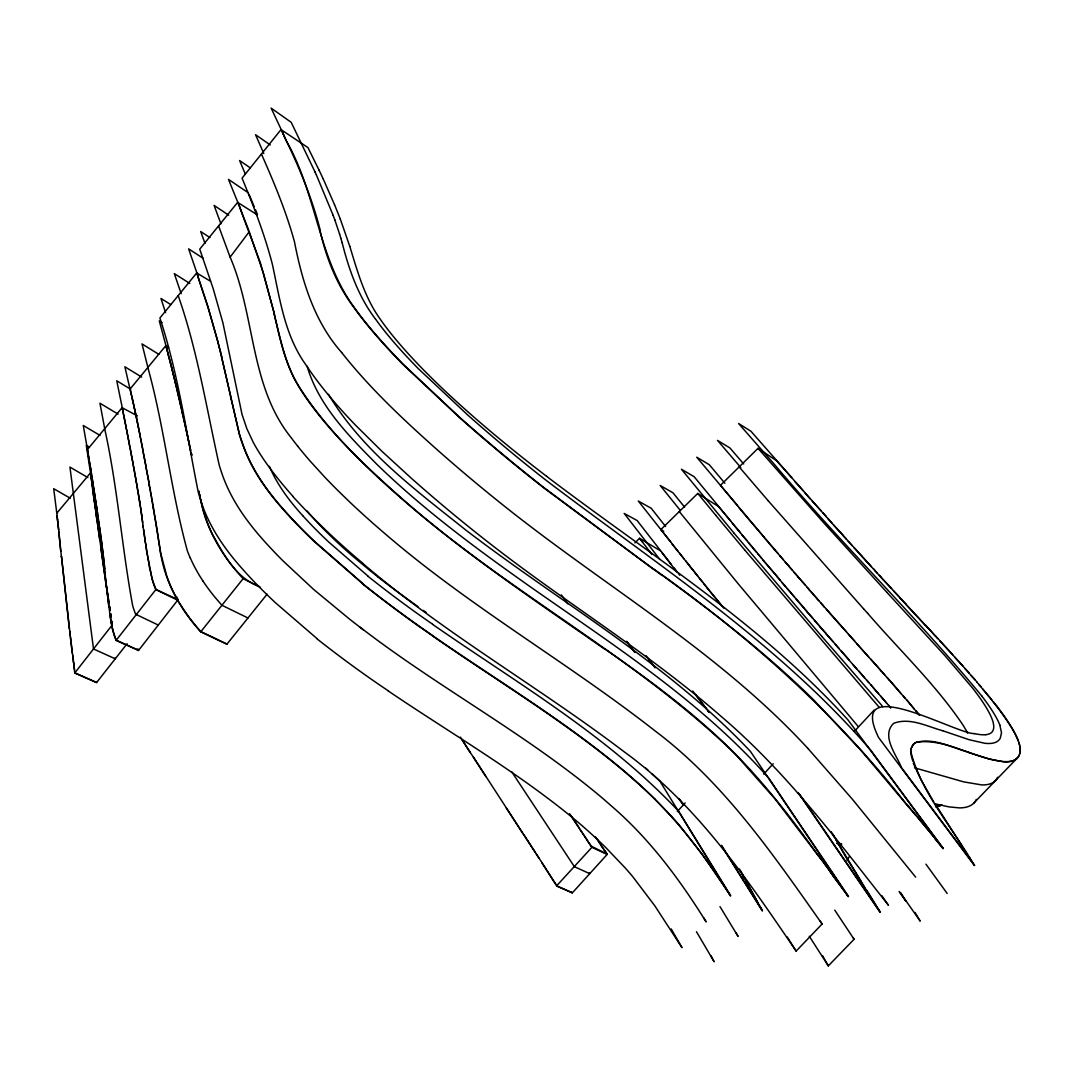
<?xml version="1.0" encoding="UTF-8"?>
<svg xmlns="http://www.w3.org/2000/svg" width="1074" height="1074" viewBox="0 0 1074 1074"><rect width="100%" height="100%" fill="white"/><g stroke="black" fill="none" stroke-linecap="round" stroke-linejoin="round"><path stroke-width="1.5" d="M910.685 750.995C920.767 792.223 951.859 826.591 972.722 862.919M1020.112 751.035L1019.709 754.002M910.779 749.84L910.859 752.028A165.477 32.421 43.3 0 0 911.423 756.257L912.833 761.211M910.967 749.652L910.967 748.779M1019.924 753.277L1020.112 749.236M911.155 748.578L913.343 744.363M1019.548 754.163L1019.172 755.358A313.581 54.559 41.3 0 1 1003.022 761.506C973.715 758.513 946.959 738.563 917.129 742.067M849.225 856.69L847.024 860.61M911.437 747.585L912.752 745.061M1019.307 754.861L1019.011 755.532A313.581 54.586 41.3 0 1 1002.847 761.681L989.449 759.049L968.399 752.418M997.397 777.925L997.719 777.227M976.32 799.418L975.957 800.143A311.084 62.319 41.4 0 1 959.552 807.903L948.866 806.869L934.675 803.728M297.807 446.314A195.992 50.29 39.5 0 1 291.135 437.642C249.638 386.076 255.464 315.89 230.131 257.142L249.249 231.729L242.321 214.021M127.081 643.742L96.66 682.46L74.871 672.834L112.287 624.893M147.823 556.882L151.958 578.644A153.877 53.096 38.7 0 0 155.824 589.613L116.247 640.225L138.533 650.455L177.868 599.923M260.445 587.344L243.127 578.671L200.892 631.633L227.017 644.051L267.09 594.191M319.085 170.216L307.996 147.635L281.012 129.605L242.053 178.177C253.733 206.396 264.835 234.978 272.447 264.607C279.965 299.579 284.852 336.457 306.802 366.1A213.498 49.498 39.6 0 0 325.113 390.936A208.651 48.451 39.6 0 0 346.378 415.49A201.993 47.001 39.6 0 0 355.44 425.089L381.888 451.268L410.738 477.702A344.298 75.744 39.9 0 0 490.778 544.236C566.562 603.306 649.179 653.354 721.58 716.788C785.792 771.454 836.525 839.358 888.44 905.248L881.767 895.582M210.531 281.267L196.703 272.971L159.892 317.998C178.512 374.678 186.567 433.896 198.247 492.12A470.533 137.257 41.2 0 0 199.965 497.947C207.765 524.461 223.553 547.78 241.784 568.227A178.794 54.935 39.1 0 0 266.54 594.217A191.024 58.412 39.1 0 0 275.548 602.836L317.38 638.909M168.605 347.291L165.799 345.694L130.142 388.949L131.283 393.903M89.061 446.959L86.309 445.334L90.511 472.882L56.815 513.184M974.293 733.609C955.766 733.904 845.587 670.257 878.613 737.543L974.44 865.563L969.151 856.891M556.815 885.634L591.908 847.319L607.186 854.407L572.415 892.776L557.03 885.983L550.25 875.847M677.305 811.555L685.172 802.922M763.681 774.139L773.199 763.775M854.421 731.3L874.142 710.115M362.421 563.125C444.287 633.378 538.638 686.702 624.289 751.881C696.355 804.158 746.833 878.451 796.143 951.108L822.107 924.016L820.281 921.224M973.581 803.325L1017.467 757.841M809.286 936.246L828.309 965.888L854.072 939.267L853.36 938.032M737.543 505.679L720.479 485.3L758.029 448.341L776.65 460.773L803.567 491.033M670.7 541.954L660.926 529.536L697.778 493.422L718.479 506.512L740.456 532.785M634.882 542.88L639.58 538.289L660.443 550.787M913.155 744.551L914.726 743.181M913.813 743.933L915.531 742.684M915.343 742.872L916.391 742.241M942.019 804.976L936.421 806.775M916.203 742.443C933.91 737.422 951.752 747.652 968.573 752.243M941.227 805.352L935.521 806.735M985.784 734.656L986.603 734.562A220.371 38.127 41.6 0 0 992.765 731.045L993.249 729.864A188.836 32.636 41.7 0 0 993.692 727.877A178.834 30.878 41.7 0 0 993.692 725.527L993.584 724.668A165.987 28.622 41.8 0 0 992.994 721.862A156.012 26.863 41.8 0 0 991.477 717.58A155.341 26.743 41.8 0 0 988.416 711.324A157.14 27.065 41.8 0 0 983.126 702.624L982.079 701.054A154.038 26.501 41.8 0 0 978.683 696.194L976.212 692.837A147.125 25.266 41.9 0 0 972.212 687.615L944.677 655.395L886.815 592.257M742.778 877.337L744.577 877.686M914.511 767.803L963.714 781.872L981.663 784.906A312.359 58.493 41.4 0 0 997.37 777.912M838.311 843.184L840.177 843.654M942.663 730.723C927.104 726.467 909.772 717.056 893.595 723.366C880.828 735.824 896.535 754.982 901.61 767.803L974.655 865.349M942.69 730.736L969.137 739.717L984.804 743.275A288.181 50.062 41.3 0 0 1000.256 738.227L1001.505 732.763L999.854 725.178M556.896 886.117L572.294 892.924L571.851 892.266M226.856 644.252L200.731 631.821C179.439 608.475 163.409 579.275 159.851 547.565M156.025 589.451L178.016 599.722M155.878 589.639L178.056 600.339M247.96 617.993L221.915 605.266L215.512 597.896A111.441 36.878 38.7 0 1 212.558 594.244L211.605 593.036A124.248 40.96 38.7 0 1 203.147 581.303M259.156 586.431C235.985 578.04 223.822 554.654 212.437 534.261C206.96 523.119 203.093 511.224 200.663 499.061M137.499 415.96L122.1 407.677L87.491 449.482L87.974 452.302M70.253 498.229L53.7 488.71L57.311 517.332M87.867 477.568L69.944 467.096L93.505 648.964L115.24 658.805L115.106 657.919M100.016 435.4L83.275 425.492L88.35 454.53M118.073 414.108L99.949 403.22L104.916 429.801C117.63 487.811 121.859 547.19 132.626 605.441A149.326 53.512 38.6 0 0 135.606 614.194L157.945 624.907M660.926 529.536L663.705 531.227M141.701 377.081L124.893 366.811L130.706 392.117M130.679 389.271L116.757 380.787L123 411.275M158.818 354.339L142.01 343.922L148.225 368.838C164.631 428.835 170.954 491.234 187.426 551.056A230.615 74.2 39.5 0 0 189.36 555.862L190.205 557.822M170.793 304.6L160.966 298.465L165.557 312.601M162.067 322.616L159.274 320.858L166.067 346.003M257.21 214.787L237.623 202.395L199.737 249.155L213.149 288.544L222.936 322.925L242.026 414.43L246.859 428.701L253.303 442.434A189.722 51.512 39.3 0 0 268.554 466.317A194.864 52.841 39.4 0 0 293.001 496.403M189.789 283.429L174.31 273.602L181.17 293.658M203.147 258.297L188.635 248.873L197.791 275.575M209.94 237.582L200.69 231.528L204.986 243.382M228.668 215.162L214.088 205.416L220.935 223.835M248.403 192.877L228.493 179.398L240.697 209.457M388.063 690.837C451.926 734.146 519.239 772.891 578.51 822.63A181.936 62.842 42.2 0 1 590.834 833.464L596.902 839.049A172.619 59.392 42.2 0 1 605.803 847.587L625.243 867.967A141.352 47.994 42.2 0 1 632.814 876.746L654.939 905.986L682.003 947.657L671.223 928.956M250.242 167.826L239.596 160.536L245.288 173.988M433.735 636.439C497.678 680.822 564.817 721.03 624.491 771.266A178.888 56.036 42 0 1 655.059 799.284M433.56 636.64C497.504 681.023 564.656 721.218 624.316 771.468A184.285 57.889 42 0 1 633.673 779.617C672.257 812.656 703.201 853.293 730.481 895.877L659.906 781.187L651.958 773.763M432.634 624.397C517.091 683.091 607.844 735.703 678.808 811.434L730.669 895.689L702.463 854.528L679.654 825.53A142.788 44.047 42.1 0 0 671.894 816.777L655.046 799.284M270.218 144.936L255.531 134.693L263.788 153.501M604.689 649.166C538.436 602.944 471.097 557.876 409.516 505.424A237.797 56.613 39.6 0 1 384.237 483.166A222.237 53.244 39.6 0 1 363.75 463.847A204.704 49.377 39.6 0 1 341.935 441.575A196.166 47.471 39.5 0 1 320.696 417.236A192.931 46.719 39.5 0 1 297.941 385.177M423.344 610.435L426.069 612.341M604.863 648.951C647.904 678.875 690.273 710.142 727.984 746.699A143.983 38.691 42 0 1 737.61 756.284C768.447 788.074 795.485 823.355 821.046 859.455M653.999 569.247C748.497 635.848 835.491 713.297 906.792 804.641M653.811 569.462L544.115 488.12A347.385 66.467 40 0 1 459.551 417.625L403.368 364.838A203.966 41.295 39.7 0 1 394.118 355.279A208.047 42.074 39.8 0 1 382.653 342.861A213.162 43.027 39.8 0 1 372.248 330.94A215.538 43.484 39.8 0 1 353.212 306.546C336.511 284.1 326.107 257.747 320.106 230.588M661.356 574.603C710.921 610.663 759.613 648.199 804.01 690.542A184.151 42.477 42 0 1 814.253 700.503L861.375 750.86L915.155 814.75M661.168 574.818L544.303 487.891A347.385 66.427 40 0 1 459.726 417.397M178.203 295.618C197.482 350.688 206.53 408.442 219.23 465.123A472.587 131.538 41.2 0 0 221.056 470.855C230.158 499.692 248.604 524.394 268.983 546.29A179.157 52.532 39.2 0 0 282.892 560.762L313.595 589.398L349.936 619.429A293.309 82.04 39.3 0 0 360.058 627.256L376.961 639.929A385.741 103.816 39.3 0 0 410.698 663.853C474.587 707.726 541.833 747.168 601.306 797.176A183.318 60.466 42.1 0 1 610.623 805.285C649.112 838.203 679.52 879.096 706.128 921.895L703.577 917.612M360.045 627.256L363.428 629.834M546.626 476.346C649.287 554.466 760.754 623.672 848.057 720.01L943.147 848.688L934.836 838.619M362.77 583.491L314.4 541.296A180.459 50.33 39.3 0 1 286.181 512.392C268.272 492.63 252.175 470.573 243.194 445.24A486.374 128.491 41.3 0 1 239.448 434.03L231.286 399.233M368.073 576.161L328.805 542.101A153.22 42.678 39.3 0 1 302.626 515.574M459.712 417.397L403.556 364.61A211.927 42.772 39.8 0 1 353.494 306.385M645.743 768.138L647.984 770.152M807.97 748.524C720.641 653.516 608.005 588.243 507.64 508.727A342.593 70.575 39.9 0 1 488.294 493.181L480.588 486.844A347.157 71.381 39.9 0 1 457.605 467.526L450.019 460.988A349.332 71.757 39.9 0 1 435.01 447.818C401.824 418.189 369.228 387.513 341.639 352.487M899.784 597.413L875.27 571.113M929.346 629.243L937.723 638.614M906.04 604.165L893.447 590.875M925.076 624.652L935.588 636.318M899.636 597.574L929.198 629.404M905.906 604.326L924.929 624.813M807.97 748.524L852.3 799.137L915.652 877.122M891.527 588.498L881.257 577.651M935.736 636.157L952.678 654.616M939.857 640.923L963.056 666.135M886.802 592.244L823.718 522.81L758.029 448.341M879.391 575.302L881.392 577.49M873.444 568.804L875.417 570.965M877.404 573.127L869.376 564.656M869.51 564.494L861.603 556.117M871.47 566.642L865.469 560.373M861.751 555.956L853.951 547.673M865.617 560.212L857.764 551.888M243.127 578.658L240.898 576.201A108.93 34.583 38.8 0 1 233.676 567.663C217.525 547.847 205.282 524.501 200.516 499.262M954.625 657.087L969.164 673.009M857.911 551.727L842.687 535.188M863.536 608.757L867.617 613.267M867.631 613.281C899.394 650.079 935.118 683.95 962.505 724.332A156.482 28.998 41.9 0 1 966.895 731.783L967.62 733.18M846.554 539.175L833.478 524.944M848.299 541.403L852.058 545.579M863.523 608.743L768.407 501.021M842.821 535.04L828.027 518.863M831.8 522.756L812.065 500.94M822.791 512.687L826.362 516.701M302.653 515.587C289.282 500.887 277.186 484.71 269.373 466.317M821.006 510.687L794.935 481.555M846.54 631.848L838.338 622.933M875.055 663.839L885.03 675.398M854.662 640.963L842.378 627.485M870.974 659.261L880.989 670.847M848.433 634.291L874.907 664M856.555 643.407L868.799 657.127M964.962 668.592L975.138 679.842M838.485 622.786L830.403 613.966M881.136 670.686L889.057 679.949M842.499 627.31L834.377 618.463M805.151 493.127L810.333 498.98M830.511 613.778L826.416 609.455M834.485 618.275L828.39 611.697M791.699 477.594L750.927 431.238L738.576 423.505L774.327 464.29C841.13 543.565 915.706 615.952 981.69 695.871M889.205 679.788L904.845 698.033M887.191 677.519L900.965 693.549M828.537 611.536L820.563 602.796M822.644 604.85L812.884 594.043M822.536 605.038L824.483 607.266M816.831 598.231L807.178 587.491M816.696 598.393L818.656 600.621M841.237 650.898L849.064 659.839M858.931 671.102L868.718 682.608M864.731 678.056L835.277 644.4M852.863 664.484L856.81 668.995M971.017 675.452L977.085 682.097M809.205 589.505L797.875 576.792M809.071 589.653L813.005 593.855M833.491 642.037L820.026 626.867M870.853 684.729L878.68 694.046M839.291 648.683L825.691 633.405M866.866 680.178L876.679 691.75M805.46 585.209L794.183 572.523M876.827 691.602L882.667 698.637M825.839 633.244L814.414 620.383M821.852 636.439L734.254 533.402M821.865 636.466L882.828 706.638M797.995 576.604L788.746 566.213M882.815 698.489L890.641 707.873M880.814 696.18L886.654 703.255M820.16 626.719L807.03 611.831M903.059 695.63L914.149 708.934M779.751 555.768L792.518 570.267M812.696 618.087L803.379 607.575M743.718 463.981L729.917 447.952L717.472 440.38L740.818 467.566M768.393 501.008L739.181 466.922M783.456 559.769L774.461 549.606M785.121 562.011L788.88 566.065M888.802 705.403L890.789 707.726M807.165 611.67L796.156 599.158M976.937 682.259L980.911 686.581M906.899 700.087L919.357 715.203M778.126 553.566L769.212 543.457M803.513 607.428L790.813 592.888M774.582 549.418L764.03 537.376M794.505 596.916L787.269 588.753M978.857 684.514L991.732 699.671M769.333 543.283L753.841 525.361M790.947 592.741L776.811 576.429M764.151 537.201L696.731 457.202L709.337 464.733L724.869 483.233M780.409 580.363L763.184 560.306M782.006 582.564L785.51 586.686M776.945 576.282L758.19 554.345M753.827 525.334L747.195 517.48M744.591 549.848L879.23 707.336M740.644 509.694L747.182 517.453M761.654 558.171L753.236 548.438M744.577 549.834L715.754 515.278M982.643 688.971L996.659 705.927M739.033 507.76L740.63 509.68M756.66 552.224L748.35 542.585M753.371 548.29L741.919 534.852M916.068 710.894L919.519 715.056M746.873 540.49L732.414 523.4M734.24 533.389L681.413 469.231L694.113 476.681L730.978 521.36M906.993 804.426L943.361 848.473L870.866 750.39C777.938 642.4 657.046 564.776 544.719 479.246A319.153 60.923 40 0 1 467.942 415.222L418.511 368.852A182.392 36.785 39.8 0 1 375.564 319.099M715.74 515.265L697.778 493.422M915.37 814.535L935.051 838.405M722.184 606.125L704.168 584.256M723.836 608.153L707.39 588.243M684.554 507.076L672.928 492.751L660.188 485.488L680.406 510.526M858.019 726.306L738.362 583.988L679.292 511.573M707.498 588.069L699.402 578.349M702.705 582.135L694.717 572.509M697.952 576.241L672.042 543.981M694.824 572.335L690.045 566.683M297.78 446.287L300.156 449.241A195.992 50.29 39.5 0 0 310.386 461.364L324.67 477.017A206.396 52.76 39.5 0 0 340.377 492.979L350.366 502.632A225.124 57.123 39.5 0 0 360.716 512.258A232.36 58.788 39.6 0 0 371.336 521.83L374.933 524.998A240.992 60.762 39.6 0 0 385.848 534.422C470.291 607.065 567.622 662.389 655.14 730.951C723.997 782.771 773.065 854.421 822.107 924.016M690.193 566.548L685.601 560.789M679.573 553.204L684.071 558.869M678.07 551.298L638.292 501.034L651.206 508.257L665.611 526.502M993.262 701.94L996.511 706.088A183.896 31.656 41.9 0 1 1008.835 723.366A181.654 31.253 41.9 0 1 1012.983 730.145A176.821 30.394 41.9 0 1 1016.205 736.254A173.008 29.71 41.9 0 1 1017.977 740.348L1018.608 741.449M674.19 568.119L676.956 571.663M678.352 573.435L679.748 575.221M676.835 571.811L661.785 552.519M671.438 564.602L637.137 520.541L624.182 513.426L659.839 559.447M706.45 708.786L695.455 694.583M709.229 712.371L692.73 691.052M707.699 710.733L709.095 712.532M341.639 352.487C314.145 321.421 302.183 281.401 294.424 241.596C286.127 211.471 274.071 182.553 261.438 154.038M649.609 551.365L651.999 554.479M649.595 551.351L642.467 542.075M639.58 538.289L641.285 540.531M641.299 540.544L642.467 542.061M653.771 665.867L655.073 667.572M654.294 666.86L654.939 667.719M646.038 655.637L653.126 665.007M648.481 659.181L652.992 665.155M634.922 652.227L627.243 642.01M634.801 652.374L626.478 641.312M679.399 799.606L683.789 805.218M682.943 804.399L683.655 805.366M678.822 798.492L682.366 803.285M821.234 859.254L830.618 872.101M818.898 856.059L832.981 875.35M830.417 872.316L848.527 896.441L768.903 778.314C700.906 701.147 613.402 645.098 529.952 586.538C476.561 548.868 423.747 509.882 376.813 464.263C348.688 435.829 318.642 405.69 307.11 366.247M818.71 856.26L774.797 798.667L737.422 756.485A143.97 38.704 42 0 0 727.796 746.9C628.223 652.979 504.74 589.532 402.361 498.913C364.529 465.391 326.899 430.271 299.552 387.378C285.281 365.012 280.368 338.619 274.031 313.299M832.78 875.552L848.326 896.642L750.471 751.438C677.224 673.747 585.558 617.375 499.678 555.245A433.372 92.606 39.6 0 1 466.344 530.489C416.068 490.294 361.925 450.624 328.523 394.333M925.949 864.181L947.187 893.487M561.326 594.902L567.757 603.803M375.444 319.045C358.421 296.599 348.983 269.775 342.15 242.737M899.999 892.306L920.203 921.13L915.035 912.457M899.086 891.514L905.758 901.019L900.831 892.964M353.386 306.318C317.877 256.954 316.4 192.931 286.181 140.627M798.197 792.693L880.089 912.363L845.184 855.978L832.9 834.203M596.728 838.606L598.473 841.197M600.232 843.802L595.291 836.807M605.105 850.984L607.32 854.26L591.371 846.178M598.782 841.989L607.186 854.407M600.984 845.238L604.528 850.474M586.954 839.613L582.846 833.84M587.263 840.418L590.794 845.668M582.538 833.048L570.026 814.32M584.739 836.324L580.228 829.92M585.048 837.129L591.895 847.319M571.301 816.24L579.477 828.47M569.475 813.837L570.321 815.112M834.766 910.134L854.072 939.267M589.304 873.001L589.733 873.659L574.402 866.718L511.654 771.696M203.134 581.289L200.234 576.778A175.398 57.083 39.1 0 1 190.273 557.862M461.887 739.462L485.918 776.636M460.357 737.113L470.264 752.606M961.633 845.372L935.481 804.319M961.431 845.574L968.936 857.092M473.5 757.237L526.864 839.586M527.401 840.083L531.402 846.594M524.099 834.995L529.348 843.412M506.324 808.01L523.145 833.867M531.939 847.091L535.12 852.34M549.955 875.041L545.981 869.228M529.885 843.896L533.053 849.145M551.674 877.7L548.102 872.531M551.969 878.505L556.251 885.124M536.074 853.481L545.686 868.436M533.59 849.641L538.839 858.139M547.807 871.726L542.182 863.335M787.269 937.025L796.143 951.108M866.731 890.239L880.291 912.162L799.794 794.478M861.241 881.459L835.814 839.452M861.053 881.66L864.704 887.5M721.513 845.319L762.446 910.645L760.62 907.436M721.674 846.044L762.271 910.833L740.805 871.189M719.996 906.617L738.093 936.434L736.308 933.199M933.722 801.942L921.089 779.925L913.289 763.225M696.476 931.735L714.143 961.78L710.975 955.779M297.968 385.19C285.026 363.75 280.005 338.928 274.38 314.857M822.469 955.578L824.201 958.599M757.573 902.066L745.866 881.069M757.385 902.267L760.446 907.624M824.765 959.606L828.309 965.888M834.149 837.008L831.316 831.813M744.363 878.733L739.489 869M319.099 170.229L323.14 178.794M281.012 129.605L283.737 134.894M283.08 133.525L271.131 108.112L291.188 122.315L315.071 172.055M282.945 133.713L284.382 136.277M283.59 135.096L285.026 137.66M284.234 136.465L286.328 140.439M284.878 137.848C299.324 167.544 312.131 198.301 320.267 230.373M323.153 178.808L334.511 204.637M315.071 172.068L316.387 174.941M316.387 174.955L333.168 215.391M249.047 194.407L254.202 206.664M255.491 209.739L257.424 214.33M334.524 204.651L340.297 219.069M137.982 649.085L138.533 650.455M237.77 202.207L240.12 207.994M239.972 208.181L242.469 213.833M240.563 209.645L260.391 262.902L274.179 313.098M138.13 650.025L116.099 640.413A152.548 56.64 38.5 0 1 112.528 629.189M340.31 219.083L349.815 246.429M218.586 225.916L230.131 257.142M249.249 231.729L263.573 273.669L274.541 314.642M333.182 215.404L334.766 219.74M334.779 219.767L339.612 234.186M167.047 577.074L160.952 554.077M196.703 272.971L207.524 305.231L217.861 341.478M197.656 275.75L208.705 309.715L219.405 347.399M1018.447 741.624L1019.656 744.98M349.829 246.443C357.467 271.453 364.569 297.297 380.021 318.857A172.565 34.744 39.8 0 0 384.505 325.14L387.848 329.57A179.962 36.167 39.8 0 0 393.379 336.524L395.366 338.914A183.265 36.785 39.8 0 0 408.482 353.964A181.345 36.422 39.8 0 0 420.901 367.187A182.083 36.57 39.8 0 0 431.694 378.061A192.77 38.557 39.8 0 0 440.286 386.412L443.24 389.218A206.463 41.081 39.9 0 0 452.315 397.716A217.055 43 39.9 0 0 461.726 406.281L468.143 412.013A250.202 48.894 39.9 0 0 504.928 443.32L508.351 446.14A316.575 60.157 39.9 0 0 546.626 476.332M339.612 234.199L340.901 238.468M1018.85 742.846L1019.884 746.068M340.914 238.482L342.15 242.737M152.105 578.456L149.971 569.139M165.799 345.694L166.403 347.264M165.933 346.177L166.752 348.54M166.269 347.439L167.088 349.802M166.618 348.714L167.262 350.446M166.953 349.976L167.933 352.997M167.128 350.621L168.282 354.272M167.812 353.171L168.443 354.917M217.713 341.666L220.546 351.869M168.148 354.447L169.115 357.481M168.309 355.091L169.625 359.401M168.98 357.655L170.122 361.334M169.491 359.575L170.618 363.267M219.257 347.587L221.687 356.353M169.987 361.508L171.115 365.214M170.484 363.442L171.612 367.147M220.398 352.057L230.668 396.105M170.981 365.388L171.934 368.449M171.478 367.335L172.095 369.094M221.539 356.555L239.274 434.232A516.943 135.861 41.5 0 0 241.032 439.736A465.74 123.537 41.2 0 0 243.033 445.442C251.611 469.553 266.567 490.805 283.509 509.761A170.336 47.699 39.2 0 0 291.269 518.326A181.533 50.626 39.3 0 0 314.252 541.497L362.609 583.706A342.915 89.397 39.4 0 0 433.708 636.278M171.8 368.624L172.417 370.396M171.961 369.281L172.914 372.356M172.283 370.584L173.236 373.658M172.941 373.188L173.558 374.974M173.102 373.846L174.203 377.592M173.424 375.148L174.834 380.223M174.069 377.766L175.317 382.196M174.861 381.055L175.639 383.525M175.183 382.384L175.948 384.841M112.448 628.223L112.636 628.988A152.548 56.627 38.5 0 0 116.207 640.198M175.492 383.7L176.74 388.157M175.814 385.029L177.21 390.157M112.488 629.176L111.508 623.752M176.606 388.345L177.68 392.171M177.076 390.345L178.15 394.171M177.546 392.346L179.09 398.212M178.016 394.359L179.72 400.911M178.955 398.387L180.338 403.623M179.573 401.099L180.969 406.348M130.853 392.775L131.592 395.219M180.204 403.811L181.587 409.087M180.821 406.536L182.526 413.208M131.162 394.077L132.035 397.192M131.605 396.051L132.33 398.508M181.6 409.959L183.453 417.356M182.379 413.396L184.862 423.639M131.901 397.367L132.639 399.823M132.209 398.682L133.23 402.468M183.466 418.242L186.272 429.976M132.505 399.998L133.525 403.784M184.715 423.814L187.373 434.943M133.095 402.643L133.807 405.113M186.138 430.164L188.326 439.239M187.238 435.131L189.266 443.562M133.391 403.958L134.102 406.442M112.139 627.659L111.119 621.577M188.339 440.139L189.588 444.998M133.686 405.287L134.25 407.113M133.968 406.616L134.398 407.771M189.897 446.448L190.058 447.173M189.118 443.75L190.689 450.087M134.116 407.288L134.545 408.442M134.263 407.945L134.827 409.771M134.411 408.617L135.405 412.443M190.071 448.1L190.702 451.013M134.693 409.946L135.686 413.785M191.32 453.013L191.628 454.477M191.011 452.476L191.79 455.215M191.481 454.664L191.642 455.403M135.27 412.617L136.264 416.457M135.552 413.96L136.546 417.813M136.13 416.631L136.828 419.155M136.411 417.987L137.11 420.498M136.693 419.33L137.526 422.525M136.975 420.672L138.076 425.237M137.391 422.7L138.492 427.277M200.341 498.47L199.576 494.577M138.076 426.096L138.908 429.318M122.208 408.214L123.429 413.45M200.341 497.49L199.724 494.389M138.358 427.452L139.311 431.359M122.973 411.986L123.98 416.162M138.774 429.493L139.727 433.413M123.416 414.161L124.517 418.887M230.507 396.306L231.125 399.434M139.177 431.547L140.13 435.48M139.58 433.587L141.07 440.3M123.846 416.336L125.067 421.626M124.396 419.061L125.927 426.029M139.996 435.655L140.399 437.722M125.148 422.901L126.034 426.593M140.533 438.407L141.473 442.381M125.792 426.203L126.907 431.023M125.913 426.767L127.994 436.621M126.987 432.312L128.974 441.683M199.267 493.033L198.972 491.489M140.936 440.474L142.01 445.146M141.473 443.24L142.681 448.637M128.075 437.91L130.598 450.221M199.12 491.301L199.267 492.067M142.01 446.032L143.339 452.141M128.947 442.421L129.699 446.395M142.667 449.523L145.071 461.337M129.82 446.972L131.364 454.248M143.339 453.027L143.997 456.557M130.572 450.973L132.008 457.712M131.337 455L132.76 461.766M144.131 457.256L147.85 476.453M132.089 459.041L133.404 465.27M145.191 462.048L146.252 467.767M132.733 462.532L134.049 468.788M149.689 568.643L147.017 552.197M146.252 468.68L149.447 485.247M133.377 466.022L134.572 471.728M148.118 477.917L149.313 484.522M134.022 469.553L135.217 475.272M149.165 484.696L150.508 491.18M149.299 485.435L151.568 497.155M134.545 472.493L135.74 478.239M150.494 492.107L152.495 502.431M135.176 476.037L136.264 481.219M111.24 623.215L110.662 618.705M151.555 498.094L153.421 507.747M160.644 553.446L159.355 544.357M135.713 479.004L136.881 484.804M1019.736 746.229L1020.072 747.101M152.481 503.37L153.542 508.499M136.237 481.984L137.405 487.811M136.854 485.582L137.915 490.818M153.273 507.935L154.334 513.09M153.407 508.687L156.133 523.897M154.32 514.043L155.086 518.661M137.365 488.589L138.278 494.027M147.447 555.728L145.648 543.619M87.947 453.027L88.82 457.309M138.022 491.422L138.922 496.873M88.31 455.255L90.659 468.546M155.22 519.44L158.603 540.571M138.385 494.631L139.325 499.316M88.78 458.034L89.155 460.276M138.788 497.061L139.62 501.142M146.655 551.043L145.352 541.672M89.33 461.39L89.8 464.196M156.254 524.676L157.019 529.361M139.177 499.491L139.714 501.759M89.88 464.76L90.753 469.11M90.525 468.72L91.572 474.238M90.713 469.848L91.84 475.957M110.864 621.041L110.152 615.174M157.14 530.14L157.891 534.852M139.472 501.33L140.009 503.585M139.58 501.934L140.573 507.264M91.626 475.554L92.941 482.857M91.814 476.695L93.035 483.434M108.299 597.882L109.011 602.393M108.071 597.493L108.971 603.132M139.862 503.773L140.855 509.103M92.82 483.032L94.042 489.838M93.089 484.763L95.049 496.282M107.95 595.64L106.917 588.968M109.642 606.354L110.085 609.2M107.897 596.379L106.715 588.471M109.508 606.528L110.125 610.515M158.012 535.644L159.57 546.948M94.19 491.758L95.948 502.202M95.183 498.229L96.848 508.177M158.724 541.363L159.086 543.753M145.406 543.162L144.695 537.161M140.533 508.056L140.949 509.72M96.096 504.162L96.942 508.767M90.511 472.882L90.726 474.252M90.458 473.5L90.86 475.178M106.662 587.317L106.836 588.418M110.797 613.764L111.132 616.06M111.991 621.806L112.246 623.551M106.581 586.766L108.823 605.414M110.649 613.952L111.172 617.389M112.193 624.316L111.911 621.228M140.721 509.291L141.124 510.956M140.801 509.908L141.258 512.983M96.727 508.351L97.747 514.191M96.996 510.15L100.191 531.268M90.605 474.426L91.062 476.561M106.339 585.129L106.527 587.505M145.111 541.215L144.346 534.61M97.788 515.574L98.405 519.816M90.807 475.809L91.263 477.943M106.205 585.303L97.143 520.742M110.421 618.181L109.964 613.764M141.218 511.573L141.661 514.647M91.008 477.192L91.532 479.796M105.883 583.115L100.688 546.626M141.352 513.6L141.755 515.265M98.58 521.024L99.278 525.911M91.209 478.574L92.176 484.428M99.801 540.477L97.076 520.246M141.526 514.835L141.929 516.5M141.607 515.453L142.761 522.689M99.452 527.146L100.137 532.06M91.585 480.253L91.787 481.635M96.942 520.42L95.707 510.472M96.526 517.467L94.78 503.733M144.466 536.718L144.252 533.979M91.854 482.105L92.109 483.958M142.01 517.118L142.265 518.97M100.271 531.885L101.855 543.699M100.218 532.677L100.889 537.644M91.988 484.119L92.552 487.207M109.011 606.797L109.817 613.952M92.109 485.059L95.304 508.7M144.117 534.167L143.661 529.563M144.023 533.536L142.211 519.776M108.863 606.985L106.648 587.814M92.619 488.777L94.391 501.988M101.063 538.88L102.017 544.948M96.539 681.56L96.512 682.634L74.737 673.009L73.69 662.765M142.949 525.361L143.191 527.24M1019.911 747.276L1020.193 748.108M101.802 544.505L102.58 549.351M101.882 545.122L102.513 550.157M71.139 642.427L72.468 654.173M71.153 643.742L72.32 653.005M70.924 640.708L70.428 636.721M72.831 655.744L73.475 662.363M71.072 643.178L61.486 556.52M72.602 653.985L73.045 658.845M102.661 549.982L103.775 560.91M102.594 550.787L103.05 554.573M73.327 659.839L73.542 662.953M74.871 672.834L74.656 671.035M57.15 515.923L57.258 516.862M70.293 635.593L69.77 631.082M57.137 517.024L57.54 519.225M57.244 517.977L57.593 519.695M73.757 663.356L74.522 669.854M103.346 555.661L103.856 560.091M57.419 519.386L57.808 521.602M57.472 519.87L57.741 522.232M69.38 629.028L61.433 556.01M57.862 522.071L58.171 524.918M57.795 522.702L58.103 525.562M103.923 560.722L104.648 569.193M103.99 561.366L104.715 568.374M58.224 525.401L58.64 529.213M58.157 526.032L58.56 529.858M106.501 586.498L106.501 588.002M60.896 551.056L61.352 556.681M106.433 585.84L106.366 586.673M58.694 529.683L60.775 551.217M58.761 531.764L60.668 550.224M106.299 584.524L106.299 586.015M106.165 583.209L106.165 584.699M105.977 581.249L106.031 583.397M104.782 569.005L104.89 571.744M105.722 578.658L105.829 581.437M105.037 571.569L105.574 578.832M1020.045 748.269L1020.3 749.988M177.586 598.795A127.591 43.98 38.7 0 1 177.317 598.164M155.972 589.425A153.891 53.082 38.7 0 1 152.146 578.47M138.09 649.998A126.49 46.934 38.6 0 1 137.794 649.26M177.787 599.735A109.011 37.697 38.6 0 1 177.183 598.352M176.66 597.077A109.011 37.697 38.6 0 1 176.405 596.432M200.771 631.619A118.435 40.731 38.6 0 1 180.325 604.206M179.989 604.085A186.997 63.218 39.1 0 1 167.222 577.168M432.621 624.236A316.092 82.282 39.4 0 1 367.993 576.295M433.547 636.479A342.901 89.437 39.4 0 1 362.515 583.84M417.907 606.555A292.49 76.281 39.4 0 1 377.994 577.033M378.021 576.953A213.833 57.647 39.4 0 1 370.302 570.804L352.916 556.319A162.04 44.652 39.3 0 1 345.801 550.089L338.954 543.874A139.204 38.718 39.3 0 1 323.959 529.375L319.945 525.226A136.599 38.033 39.3 0 1 312.333 517.037A130.853 36.503 39.3 0 1 307.043 511.009M388.05 690.663A339.961 97.68 39.2 0 1 317.286 639.057M841.654 844.03A311.661 74.912 41.1 0 1 837.156 843.318M841.492 844.191A311.648 74.925 41.1 0 1 837.008 843.479M362.529 563.044A218.344 58.681 39.4 0 1 292.759 496.363M981.623 695.818A155.381 26.689 41.9 0 1 999.907 725.232M996.578 705.886A180.486 31.025 41.9 0 1 1018.192 740.228M985.825 734.697A284.583 49.095 41.3 0 1 974.252 733.569"/></g></svg>
